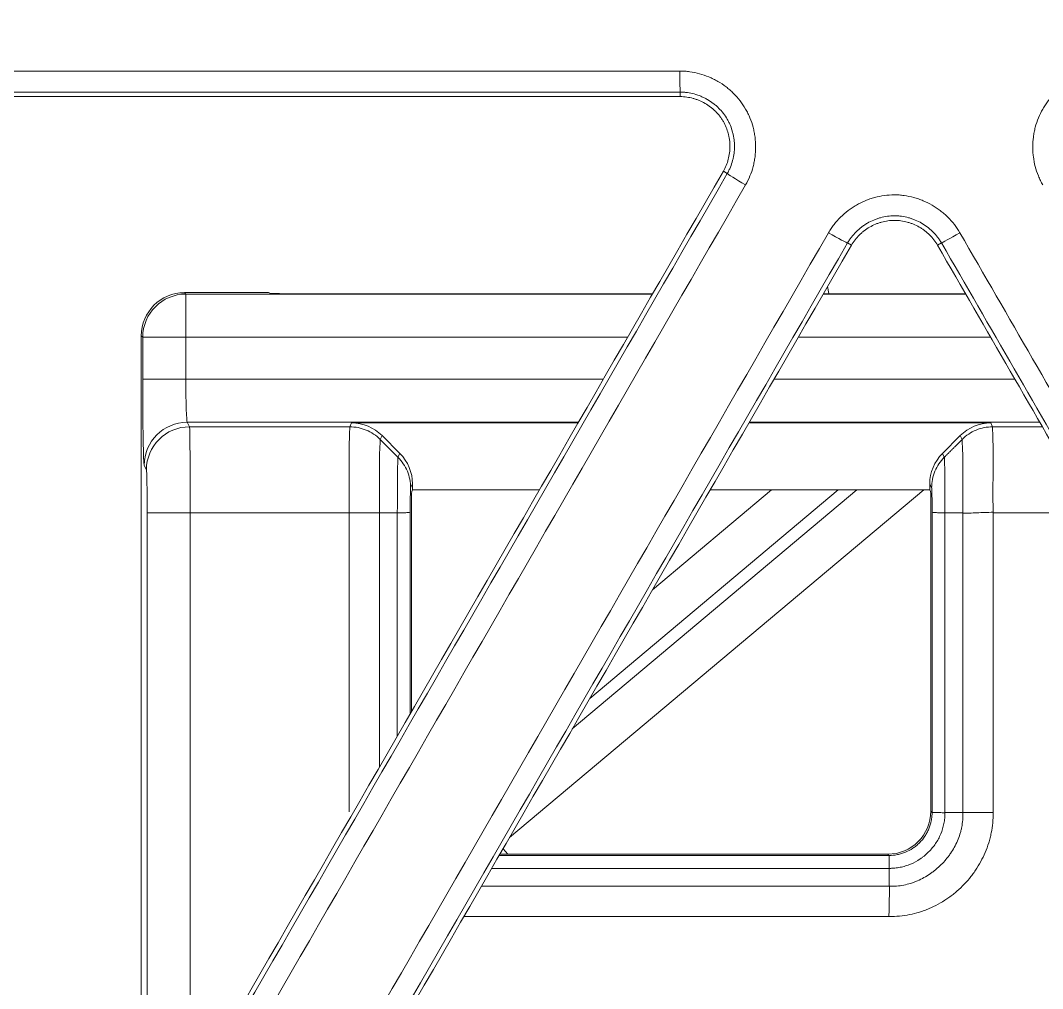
# Model space of a CAD drawing. Header units: inches. Extents: x 405346 to 489838, y -25612 to 14934.
# Drawn here: x 462583.03 to 462605.51, y 4088.04 to 4109.32 of the extents above; entities that cross this region are included whole.
import ezdxf

# ---------------------------------------------------------------- set-up
doc = ezdxf.new("R2010")
doc.units = ezdxf.units.IN
doc.header["$LTSCALE"] = 200
doc.header["$MEASUREMENT"] = 0
doc.layers.add('SS-EQ', color=2, linetype='Continuous', lineweight=20)

# ---------------------------------------------------------------- blocks, each defined once
blk = doc.blocks.new('4way무풍')
at = {"layer": 'SS-EQ'}
for p, q in [((-197.193, -213.782), (-197.193, -213.682)), ((-196.159, -215.474), (-196.245, -215.424)), ((-193.43, -217.05), (-193.516, -216.999)), ((-191.448, -216.999), (-191.535, -217.05)), ((-193.927, -218.113), (-193.954, -217.957)), ((-206.245, -218.091), (-208.095, -218.091)), ((-208.095, -218.091), (-208.064, -218.122)), ((-208.064, -218.122), (-197.803, -218.122)), ((-208.064, -219.07), (-208.064, -218.122)), ((-206.245, -218.091), (-206.216, -218.106)), ((-197.798, -218.114), (-205.743, -218.114)), ((-194.05, -218.122), (-190.915, -218.122)), ((-190.92, -218.114), (-194.045, -218.114)), ((-209.012, -219.07), (-209.043, -219.039)), ((-209.043, -219.039), (-209.043, -237.585)), ((-208.064, -219.07), (-209.012, -219.07)), ((-209.012, -219.994), (-209.012, -219.07)), ((-198.351, -219.07), (-208.064, -219.07)), ((-208.064, -219.07), (-208.064, -219.994)), ((-190.368, -219.07), (-194.597, -219.07)), ((-208.064, -219.994), (-209.012, -219.994)), ((-208.064, -219.994), (-198.884, -219.994)), ((-195.13, -219.994), (-189.835, -219.994)), ((-199.43, -220.941), (-208.032, -220.941)), ((-208.032, -220.941), (-207.983, -221.04)), ((-207.983, -221.04), (-204.461, -221.04)), ((-204.461, -221.04), (-204.419, -220.955)), ((-199.439, -220.955), (-204.419, -220.955)), ((-190.367, -220.955), (-195.685, -220.955)), ((-189.288, -220.941), (-195.677, -220.941)), ((-190.367, -220.955), (-190.325, -221.04)), ((-190.325, -221.04), (-189.23, -221.04)), ((-203.749, -221.233), (-203.791, -221.317)), ((-203.749, -221.233), (-203.357, -221.625)), ((-191.429, -221.625), (-191.037, -221.233)), ((-190.995, -221.317), (-191.037, -221.233)), ((-203.399, -221.71), (-203.357, -221.625)), ((-191.429, -221.625), (-191.387, -221.71)), ((-208.93, -221.987), (-208.98, -221.888)), ((-203.079, -222.295), (-203.121, -222.379)), ((-203.079, -222.426), (-203.096, -222.46)), ((-203.079, -222.295), (-203.079, -222.426)), ((-200.288, -222.426), (-203.079, -222.426)), ((-191.839, -222.426), (-200.946, -230.068)), ((-193.308, -222.426), (-199.566, -227.677)), ((-199.181, -227.011), (-193.717, -222.426)), ((-197.801, -224.621), (-195.186, -222.426)), ((-191.707, -222.426), (-196.534, -222.426)), ((-191.707, -222.426), (-191.707, -222.295)), ((-191.665, -222.379), (-191.707, -222.295)), ((-191.69, -222.46), (-191.707, -222.426)), ((-208.914, -222.934), (-207.967, -222.934)), ((-208.914, -237.367), (-208.914, -222.934)), ((-204.473, -222.934), (-207.967, -222.934)), ((-207.967, -222.934), (-207.967, -235.726)), ((-204.473, -229.507), (-204.473, -222.934)), ((-203.808, -222.934), (-203.808, -228.523)), ((-203.414, -227.84), (-203.414, -222.934)), ((-203.131, -222.918), (-203.131, -227.349)), ((-203.104, -227.303), (-203.104, -222.933)), ((-191.682, -222.933), (-191.682, -229.489)), ((-191.655, -229.515), (-191.655, -222.918)), ((-191.372, -222.934), (-191.372, -229.522)), ((-190.978, -229.522), (-190.978, -222.934)), ((-188.137, -222.934), (-190.313, -222.934)), ((-190.313, -222.934), (-190.313, -229.522)), ((-191.682, -229.489), (-191.655, -229.515)), ((-201.089, -230.315), (-200.987, -230.436)), ((-201.174, -230.463), (-192.603, -230.463)), ((-192.63, -230.436), (-201.159, -230.436)), ((-192.603, -230.463), (-192.63, -230.436)), ((-192.596, -230.746), (-201.338, -230.746)), ((-201.565, -231.141), (-192.596, -231.141)), ((-192.596, -231.805), (-201.949, -231.805))]:
    blk.add_line(p, q, dxfattribs=at)
for centre, major_axis, ratio, start_param, end_param in [((-197.193, -213.209), (0, -0.474), 0.016632, 4.73696, 6.248274), ((-195.749, -215.71), (0.41, -0.237), 0.030114, 3.176515, 4.711674), ((-193.926, -216.762), (-0.41, 0.237), 0.03041, 1.57114, 3.10667), ((-191.038, -216.762), (0.41, 0.237), 0.016529, 3.176504, 4.686624), ((-208.095, -219.039), (-0.67, 0.67), 0.999695, 5.497939, 7.068431), ((-208.064, -219.07), (0.67, 0.67), 0.999695, 0.78555, 2.356042), ((-205.743, -218.106), (0.474, 0), 0.017455, 3.176499, 4.712389), ((-208.979, -219.994), (0, 1.895), 0.017455, 1.570796, 3.106686), ((-208.031, -219.994), (0, 0.948), 0.03491, 1.570796, 3.106686), ((-208.032, -221.888), (0.848, 0.424), 0.999239, 1.107575, 2.677762), ((-207.983, -221.987), (0.848, 0.424), 0.999239, 1.107575, 2.677762), ((-207.983, -222.934), (0, 1.895), 0.008728, 4.712389, 6.248279), ((-204.419, -221.903), (0.424, 0.848), 0.999239, 5.961313, 6.746407), ((-190.367, -221.903), (0.424, -0.848), 0.999239, 2.678371, 3.463465), ((-204.027, -222.296), (-0.424, -0.848), 0.999239, 2.034627, 2.81972), ((-190.759, -222.296), (-0.424, 0.848), 0.999239, 0.321872, 1.106966), ((-208.931, -222.934), (0, 0.948), 0.017455, 4.712389, 6.248279), ((-203.096, -222.933), (0, 0.474), 0.017455, 0.034907, 1.570796), ((-191.69, -222.933), (0, 0.474), 0.017455, 4.712389, 6.248279), ((-192.63, -229.488), (-0.67, 0.67), 0.999695, 2.356347, 3.926839)]:
    blk.add_ellipse(centre, major_axis=major_axis, ratio=ratio, start_param=start_param, end_param=end_param, dxfattribs=at)
for points, knots in [([(-0.032, -346.294), (-6.969, -346.294), (-13.906, -346.294), (-27.78, -346.294), (-34.717, -346.294), (-55.528, -346.294), (-69.403, -346.294), (-97.151, -346.294), (-111.025, -346.294), (-138.774, -346.294), (-152.648, -346.294), (-180.396, -346.294), (-194.27, -346.294), (-215.082, -346.294), (-222.019, -346.294), (-235.893, -346.294), (-242.83, -346.294), (-253.236, -346.294), (-256.704, -346.293), (-263.641, -346.293), (-267.11, -346.294), (-272.313, -346.294), (-274.047, -346.294), (-276.648, -346.294), (-277.515, -346.294), (-279.25, -346.294), (-280.117, -346.293), (-281.418, -346.293), (-281.851, -346.293), (-282.718, -346.293), (-283.152, -346.293), (-283.802, -346.293), (-284.019, -346.294), (-284.453, -346.294), (-284.669, -346.294), (-285.103, -346.294), (-285.32, -346.293), (-285.753, -346.291), (-285.97, -346.288), (-286.62, -346.277), (-287.053, -346.265), (-287.92, -346.232), (-288.353, -346.21), (-289.653, -346.133), (-290.519, -346.062), (-291.817, -345.929), (-292.25, -345.88), (-292.899, -345.799), (-293.116, -345.771), (-293.548, -345.713), (-294.627, -345.561), (-295.697, -345.382), (-298.249, -344.898), (-299.929, -344.504), (-302.417, -343.81), (-304.065, -343.313), (-305.692, -342.746), (-308.116, -341.843), (-309.711, -341.172), (-311.481, -340.336), (-311.677, -340.242), (-312.069, -340.051), (-312.265, -339.955), (-312.85, -339.663), (-313.238, -339.464), (-314.393, -338.857), (-315.91, -338.018), (-317.384, -337.119), (-318.837, -336.19), (-319.553, -335.711), (-320.962, -334.724), (-322.351, -333.708), (-324.369, -332.095), (-326.323, -330.394), (-327.582, -329.2), (-328.355, -328.435), (-328.586, -328.204), (-328.815, -327.971), (-328.968, -327.815), (-329.044, -327.737), (-329.423, -327.345), (-329.723, -327.029), (-330.61, -326.073), (-331.762, -324.777), (-333.398, -322.77), (-334.43, -321.391), (-335.932, -319.291), (-336.873, -317.851), (-338.196, -315.627), (-339.047, -314.124), (-339.838, -312.58), (-340.313, -311.601), (-340.454, -311.306), (-340.593, -311.01), (-340.685, -310.813), (-340.731, -310.713), (-340.958, -310.218), (-341.135, -309.821), (-341.654, -308.624), (-342.309, -307.019), (-343.186, -304.583), (-343.7, -302.939), (-344.419, -300.46), (-344.828, -298.788), (-345.336, -296.251), (-345.487, -295.401), (-345.755, -293.691), (-345.871, -292.831), (-345.994, -291.749), (-346.017, -291.533), (-346.062, -291.099), (-346.083, -290.882), (-346.143, -290.23), (-346.178, -289.796), (-346.239, -288.927), (-346.265, -288.493), (-346.307, -287.624), (-346.324, -287.19), (-346.342, -286.538), (-346.347, -286.321), (-346.354, -285.886), (-346.356, -285.669), (-346.359, -285.235), (-346.359, -285.017), (-346.359, -284.583), (-346.359, -284.366), (-346.358, -283.714), (-346.358, -283.28), (-346.358, -282.411), (-346.358, -281.976), (-346.358, -280.673), (-346.358, -279.804), (-346.359, -278.066), (-346.359, -277.197), (-346.359, -274.59), (-346.359, -272.852), (-346.358, -264.163), (-346.358, -257.211), (-346.359, -236.356), (-346.359, -222.453), (-346.359, -194.646), (-346.359, -180.743), (-346.359, -152.936), (-346.359, -139.033), (-346.359, -111.226), (-346.359, -69.517), (-346.359, -27.807), (-346.359, 0)], [0, 0, 0, 0, 0.03125, 0.03125, 0.0625, 0.0625, 0.125, 0.125, 0.1875, 0.1875, 0.25, 0.25, 0.3125, 0.3125, 0.34375, 0.34375, 0.375, 0.375, 0.390625, 0.390625, 0.40625, 0.40625, 0.414063, 0.414063, 0.417969, 0.417969, 0.421875, 0.421875, 0.423828, 0.423828, 0.425781, 0.425781, 0.426758, 0.426758, 0.427734, 0.427734, 0.428711, 0.428711, 0.429688, 0.429688, 0.431641, 0.431641, 0.433594, 0.433594, 0.4375, 0.4375, 0.439453, 0.439453, 0.44043, 0.44043, 0.441406, 0.445313, 0.445313, 0.453125, 0.453125, 0.457031, 0.460938, 0.460938, 0.46875, 0.46875, 0.469727, 0.469727, 0.470703, 0.470703, 0.472656, 0.472656, 0.476563, 0.480469, 0.480469, 0.484375, 0.484375, 0.488281, 0.492188, 0.496094, 0.5, 0.5, 0.500977, 0.501465, 0.501465, 0.501953, 0.501953, 0.503906, 0.503906, 0.507813, 0.511719, 0.515625, 0.515625, 0.523438, 0.523438, 0.527344, 0.53125, 0.53125, 0.532227, 0.532715, 0.532715, 0.533203, 0.533203, 0.535156, 0.535156, 0.539063, 0.542969, 0.546875, 0.546875, 0.554688, 0.554688, 0.558594, 0.558594, 0.5625, 0.5625, 0.563477, 0.563477, 0.564453, 0.564453, 0.566406, 0.566406, 0.568359, 0.568359, 0.570313, 0.570313, 0.571289, 0.571289, 0.572266, 0.572266, 0.573242, 0.573242, 0.574219, 0.574219, 0.576172, 0.576172, 0.578125, 0.578125, 0.582031, 0.582031, 0.585938, 0.585938, 0.59375, 0.59375, 0.625, 0.625, 0.6875, 0.6875, 0.75, 0.75, 0.8125, 0.8125, 0.875, 1, 1, 1, 1]), ([(-345.164, 0), (-345.164, -27.72), (-345.163, -69.3), (-345.162, -110.879), (-345.161, -138.599), (-345.16, -152.459), (-345.158, -180.179), (-345.157, -194.038), (-345.154, -221.758), (-345.152, -235.618), (-345.147, -256.408), (-345.146, -263.338), (-345.145, -272), (-345.144, -273.733), (-345.144, -276.331), (-345.144, -277.198), (-345.143, -278.93), (-345.142, -279.796), (-345.142, -281.096), (-345.141, -281.529), (-345.141, -282.395), (-345.141, -282.828), (-345.141, -283.694), (-345.141, -284.128), (-345.14, -284.777), (-345.139, -284.994), (-345.136, -285.427), (-345.134, -285.643), (-345.124, -286.293), (-345.113, -286.726), (-345.08, -287.592), (-345.06, -288.025), (-345.009, -288.891), (-344.978, -289.324), (-344.926, -289.973), (-344.898, -290.298), (-344.868, -290.623), (-344.847, -290.839), (-344.836, -290.947), (-344.736, -291.92), (-344.629, -292.78), (-344.379, -294.49), (-344.236, -295.341), (-343.754, -297.876), (-343.361, -299.547), (-342.665, -302.025), (-342.166, -303.667), (-341.312, -306.101), (-340.67, -307.704), (-340.162, -308.899), (-339.901, -309.494), (-339.629, -310.087), (-339.446, -310.481), (-339.353, -310.678), (-338.885, -311.657), (-338.495, -312.43), (-337.684, -313.955), (-337.263, -314.706), (-336.391, -316.189), (-335.94, -316.919), (-335.007, -318.36), (-334.525, -319.069), (-333.532, -320.468), (-332.508, -321.846), (-330.881, -323.85), (-329.735, -325.144), (-328.853, -326.098), (-328.555, -326.413), (-328.177, -326.804), (-328.101, -326.882), (-327.949, -327.038), (-327.721, -327.27), (-327.491, -327.501), (-326.721, -328.264), (-325.466, -329.454), (-323.518, -331.15), (-321.504, -332.756), (-320.119, -333.767), (-318.711, -334.749), (-317.997, -335.224), (-316.546, -336.146), (-315.81, -336.593), (-314.315, -337.455), (-313.557, -337.871), (-312.595, -338.371), (-312.305, -338.52), (-312.014, -338.667), (-311.819, -338.764), (-311.722, -338.813), (-311.235, -339.053), (-310.844, -339.241), (-309.666, -339.791), (-308.875, -340.139), (-307.283, -340.8), (-305.68, -341.425), (-303.244, -342.258), (-301.598, -342.743), (-299.114, -343.417), (-297.436, -343.797), (-294.888, -344.259), (-294.033, -344.395), (-292.957, -344.543), (-292.742, -344.571), (-292.31, -344.625), (-291.663, -344.704), (-291.015, -344.771), (-289.72, -344.892), (-288.856, -344.954), (-287.56, -345.019), (-287.128, -345.036), (-286.48, -345.054), (-286.264, -345.059), (-285.831, -345.067), (-285.615, -345.069), (-285.183, -345.073), (-284.967, -345.074), (-284.534, -345.075), (-284.318, -345.075), (-283.67, -345.076), (-283.237, -345.076), (-282.589, -345.076), (-282.373, -345.076), (-281.94, -345.076), (-281.724, -345.076), (-281.075, -345.076), (-280.643, -345.077), (-279.346, -345.077), (-278.481, -345.078), (-276.752, -345.079), (-275.887, -345.079), (-273.293, -345.079), (-271.563, -345.08), (-262.916, -345.081), (-255.998, -345.082), (-242.162, -345.085), (-235.244, -345.086), (-221.408, -345.089), (-214.49, -345.09), (-193.736, -345.092), (-179.9, -345.094), (-152.228, -345.096), (-138.392, -345.096), (-110.72, -345.097), (-96.884, -345.098), (-69.212, -345.098), (-55.376, -345.099), (-34.622, -345.099), (-27.704, -345.099), (-13.868, -345.099), (-6.95, -345.099), (-0.032, -345.099)], [0, 0, 0, 0, 0.125, 0.1875, 0.1875, 0.25, 0.25, 0.3125, 0.3125, 0.375, 0.375, 0.40625, 0.40625, 0.414063, 0.414063, 0.417969, 0.417969, 0.421875, 0.421875, 0.423828, 0.423828, 0.425781, 0.425781, 0.427734, 0.427734, 0.428711, 0.428711, 0.429688, 0.429688, 0.431641, 0.431641, 0.433594, 0.433594, 0.435547, 0.435547, 0.436523, 0.437012, 0.437012, 0.4375, 0.4375, 0.441406, 0.441406, 0.445313, 0.445313, 0.453125, 0.453125, 0.457031, 0.460938, 0.464844, 0.464844, 0.466797, 0.467773, 0.467773, 0.46875, 0.46875, 0.472656, 0.472656, 0.476563, 0.476563, 0.480469, 0.480469, 0.484375, 0.484375, 0.488281, 0.492188, 0.496094, 0.496094, 0.498047, 0.498047, 0.498535, 0.498535, 0.499023, 0.5, 0.5, 0.503906, 0.507813, 0.511719, 0.515625, 0.515625, 0.519531, 0.519531, 0.523438, 0.523438, 0.527344, 0.527344, 0.52832, 0.528809, 0.528809, 0.529297, 0.529297, 0.53125, 0.53125, 0.535156, 0.535156, 0.539063, 0.542969, 0.546875, 0.546875, 0.554688, 0.554688, 0.558594, 0.558594, 0.55957, 0.55957, 0.560547, 0.5625, 0.5625, 0.566406, 0.566406, 0.568359, 0.568359, 0.569336, 0.569336, 0.570313, 0.570313, 0.571289, 0.571289, 0.572266, 0.572266, 0.574219, 0.574219, 0.575195, 0.575195, 0.576172, 0.576172, 0.578125, 0.578125, 0.582031, 0.582031, 0.585938, 0.585938, 0.59375, 0.59375, 0.625, 0.625, 0.65625, 0.65625, 0.6875, 0.6875, 0.75, 0.75, 0.8125, 0.8125, 0.875, 0.875, 0.9375, 0.9375, 0.96875, 0.96875, 1, 1, 1, 1]), ([(-222.779, -213.218), (-218.516, -213.218), (-214.253, -213.219), (-205.727, -213.219), (-201.464, -213.22), (-197.201, -213.22)], [0, 0, 0, 0, 0.5, 0.5, 1, 1, 1, 1]), ([(-197.201, -213.22), (-197.164, -213.22), (-197.127, -213.221), (-197.054, -213.226), (-197.018, -213.23), (-196.91, -213.245), (-196.768, -213.274), (-196.631, -213.321), (-196.546, -213.357), (-196.529, -213.364), (-196.496, -213.379), (-196.447, -213.403), (-196.399, -213.428), (-196.304, -213.483), (-196.244, -213.523), (-196.157, -213.589), (-196.129, -213.612), (-196.088, -213.648), (-196.074, -213.661), (-196.047, -213.685), (-196.034, -213.698), (-195.969, -213.762), (-195.873, -213.871), (-195.792, -213.991), (-195.738, -214.086), (-195.72, -214.119), (-195.688, -214.184), (-195.673, -214.218), (-195.632, -214.318), (-195.609, -214.387), (-195.582, -214.492), (-195.573, -214.527), (-195.563, -214.581), (-195.56, -214.599), (-195.554, -214.635), (-195.551, -214.653), (-195.54, -214.744), (-195.53, -214.889), (-195.54, -215.034), (-195.551, -215.124), (-195.554, -215.142), (-195.56, -215.178), (-195.563, -215.196), (-195.573, -215.25), (-195.582, -215.286), (-195.609, -215.391), (-195.632, -215.46), (-195.687, -215.593), (-195.719, -215.659), (-195.756, -215.722)], [0, 0, 0, 0, 0.03125, 0.03125, 0.0625, 0.0625, 0.125, 0.1875, 0.1875, 0.203125, 0.203125, 0.21875, 0.25, 0.25, 0.3125, 0.3125, 0.34375, 0.34375, 0.359375, 0.359375, 0.375, 0.375, 0.4375, 0.5, 0.5, 0.53125, 0.53125, 0.5625, 0.5625, 0.625, 0.625, 0.65625, 0.65625, 0.671875, 0.671875, 0.6875, 0.6875, 0.75, 0.8125, 0.8125, 0.828125, 0.828125, 0.84375, 0.84375, 0.875, 0.875, 0.9375, 0.9375, 1, 1, 1, 1]), ([(-189.222, -215.723), (-189.24, -215.691), (-189.257, -215.659), (-189.29, -215.593), (-189.305, -215.56), (-189.346, -215.459), (-189.392, -215.321), (-189.42, -215.179), (-189.431, -215.088), (-189.433, -215.07), (-189.437, -215.033), (-189.441, -214.979), (-189.443, -214.924), (-189.443, -214.816), (-189.438, -214.743), (-189.424, -214.635), (-189.418, -214.599), (-189.408, -214.545), (-189.404, -214.527), (-189.396, -214.492), (-189.392, -214.474), (-189.368, -214.386), (-189.322, -214.248), (-189.258, -214.118), (-189.204, -214.023), (-189.184, -213.992), (-189.144, -213.931), (-189.122, -213.902), (-189.056, -213.816), (-189.008, -213.762), (-188.931, -213.685), (-188.891, -213.648), (-188.849, -213.613), (-188.821, -213.59), (-188.806, -213.578), (-188.733, -213.523), (-188.612, -213.442), (-188.483, -213.378), (-188.399, -213.343), (-188.382, -213.336), (-188.347, -213.323), (-188.33, -213.317), (-188.278, -213.299), (-188.243, -213.288), (-188.138, -213.26), (-188.067, -213.245), (-187.924, -213.226), (-187.851, -213.221), (-187.778, -213.221)], [0, 0, 0, 0, 0.03125, 0.03125, 0.0625, 0.0625, 0.125, 0.1875, 0.1875, 0.203125, 0.203125, 0.21875, 0.25, 0.25, 0.3125, 0.3125, 0.34375, 0.34375, 0.359375, 0.359375, 0.375, 0.375, 0.4375, 0.5, 0.5, 0.53125, 0.53125, 0.5625, 0.5625, 0.625, 0.625, 0.65625, 0.671875, 0.671875, 0.6875, 0.6875, 0.75, 0.8125, 0.8125, 0.828125, 0.828125, 0.84375, 0.84375, 0.875, 0.875, 0.9375, 0.9375, 1, 1, 1, 1]), ([(-197.193, -213.682), (-201.456, -213.682), (-205.719, -213.682), (-214.244, -213.682), (-218.506, -213.682), (-222.768, -213.682)], [0, 0, 0, 0, 0.5, 0.5, 1, 1, 1, 1]), ([(-196.159, -215.474), (-196.157, -215.471), (-196.156, -215.468), (-196.152, -215.462), (-196.148, -215.454), (-196.137, -215.434), (-196.116, -215.393), (-196.1, -215.358), (-196.071, -215.286), (-196.054, -215.237), (-196.034, -215.161), (-196.028, -215.136), (-196.018, -215.084), (-196.014, -215.058), (-196.004, -214.981), (-195.998, -214.877), (-196.004, -214.773), (-196.012, -214.708), (-196.014, -214.695), (-196.018, -214.67), (-196.025, -214.631), (-196.034, -214.593), (-196.054, -214.518), (-196.07, -214.469), (-196.099, -214.396), (-196.11, -214.373), (-196.133, -214.326), (-196.145, -214.302), (-196.185, -214.234), (-196.214, -214.191), (-196.277, -214.109), (-196.311, -214.071), (-196.367, -214.015), (-196.386, -213.998), (-196.426, -213.963), (-196.446, -213.947), (-196.508, -213.899), (-196.551, -213.871), (-196.619, -213.832), (-196.653, -213.813), (-196.689, -213.796), (-196.713, -213.786), (-196.725, -213.78), (-196.785, -213.755), (-196.883, -213.721), (-196.985, -213.7), (-197.062, -213.689), (-197.088, -213.687), (-197.128, -213.684), (-197.141, -213.683), (-197.16, -213.683), (-197.17, -213.682), (-197.18, -213.682), (-197.187, -213.682), (-197.19, -213.682), (-197.193, -213.682)], [0, 0, 0, 0, 0.003906, 0.003906, 0.007813, 0.015625, 0.03125, 0.0625, 0.0625, 0.125, 0.125, 0.15625, 0.15625, 0.1875, 0.1875, 0.25, 0.3125, 0.3125, 0.328125, 0.328125, 0.34375, 0.375, 0.375, 0.4375, 0.4375, 0.46875, 0.46875, 0.5, 0.5, 0.5625, 0.5625, 0.625, 0.625, 0.65625, 0.65625, 0.6875, 0.6875, 0.75, 0.75, 0.78125, 0.796875, 0.796875, 0.8125, 0.8125, 0.875, 0.9375, 0.9375, 0.96875, 0.96875, 0.984375, 0.984375, 0.992188, 0.996094, 0.996094, 1, 1, 1, 1]), ([(-197.193, -213.782), (-201.456, -213.782), (-205.719, -213.782), (-214.244, -213.782), (-218.506, -213.782), (-222.768, -213.782)], [0, 0, 0, 0, 0.5, 0.5, 1, 1, 1, 1]), ([(-197.193, -213.782), (-197.145, -213.782), (-197.097, -213.786), (-197.003, -213.799), (-196.957, -213.808), (-196.888, -213.827), (-196.865, -213.834), (-196.82, -213.85), (-196.797, -213.858), (-196.731, -213.886), (-196.646, -213.929), (-196.566, -213.981), (-196.519, -214.018), (-196.509, -214.025), (-196.491, -214.04), (-196.463, -214.063), (-196.437, -214.088), (-196.386, -214.138), (-196.355, -214.173), (-196.311, -214.229), (-196.297, -214.249), (-196.27, -214.288), (-196.257, -214.309), (-196.221, -214.371), (-196.18, -214.457), (-196.15, -214.547), (-196.131, -214.616), (-196.126, -214.64), (-196.117, -214.687), (-196.113, -214.71), (-196.104, -214.781), (-196.101, -214.829), (-196.101, -214.9), (-196.102, -214.924), (-196.105, -214.972), (-196.107, -214.996), (-196.116, -215.067), (-196.134, -215.161), (-196.164, -215.251), (-196.2, -215.339), (-196.221, -215.382), (-196.245, -215.424)], [0, 0, 0, 0, 0.0625, 0.0625, 0.125, 0.125, 0.15625, 0.15625, 0.1875, 0.1875, 0.25, 0.3125, 0.3125, 0.328125, 0.328125, 0.34375, 0.375, 0.375, 0.4375, 0.4375, 0.46875, 0.46875, 0.5, 0.5, 0.5625, 0.625, 0.625, 0.65625, 0.65625, 0.6875, 0.6875, 0.75, 0.75, 0.78125, 0.78125, 0.8125, 0.8125, 0.875, 0.9375, 0.9375, 1, 1, 1, 1]), ([(-223.802, -215.474), (-221.67, -219.165), (-219.539, -222.857), (-216.342, -228.394), (-215.277, -230.24), (-213.145, -233.931), (-212.08, -235.776), (-211.014, -237.622)], [0, 0, 0, 0, 0.5, 0.5, 0.75, 0.75, 1, 1, 1, 1]), ([(-223.716, -215.424), (-221.584, -219.116), (-219.453, -222.807), (-216.256, -228.344), (-215.191, -230.19), (-213.059, -233.881), (-211.994, -235.727), (-210.928, -237.572)], [0, 0, 0, 0, 0.5, 0.5, 0.75, 0.75, 1, 1, 1, 1]), ([(-209.033, -237.572), (-206.902, -233.881), (-204.771, -230.19), (-200.508, -222.807), (-198.377, -219.116), (-196.245, -215.424)], [0, 0, 0, 0, 0.5, 0.5, 1, 1, 1, 1]), ([(-208.946, -237.622), (-206.815, -233.931), (-204.684, -230.24), (-200.422, -222.857), (-198.29, -219.165), (-196.159, -215.474)], [0, 0, 0, 0, 0.5, 0.5, 1, 1, 1, 1]), ([(-211.432, -237.873), (-212.498, -236.027), (-213.564, -234.181), (-215.695, -230.489), (-216.761, -228.643), (-219.959, -223.105), (-222.091, -219.412), (-224.223, -215.72)], [0, 0, 0, 0, 0.25, 0.25, 0.5, 0.5, 1, 1, 1, 1]), ([(-195.756, -215.722), (-197.887, -219.414), (-200.019, -223.106), (-204.281, -230.49), (-206.412, -234.182), (-208.543, -237.873)], [0, 0, 0, 0, 0.5, 0.5, 1, 1, 1, 1]), ([(-193.933, -216.775), (-193.915, -216.743), (-193.896, -216.712), (-193.855, -216.651), (-193.833, -216.621), (-193.766, -216.535), (-193.67, -216.427), (-193.561, -216.332), (-193.488, -216.276), (-193.473, -216.265), (-193.444, -216.244), (-193.399, -216.213), (-193.352, -216.184), (-193.258, -216.13), (-193.193, -216.098), (-193.093, -216.056), (-193.059, -216.043), (-193.007, -216.025), (-192.989, -216.019), (-192.954, -216.009), (-192.937, -216.004), (-192.849, -215.98), (-192.707, -215.951), (-192.562, -215.941), (-192.452, -215.941), (-192.415, -215.942), (-192.343, -215.947), (-192.306, -215.951), (-192.199, -215.966), (-192.128, -215.98), (-192.023, -216.008), (-191.988, -216.019), (-191.936, -216.037), (-191.919, -216.043), (-191.885, -216.056), (-191.868, -216.063), (-191.784, -216.098), (-191.653, -216.163), (-191.533, -216.243), (-191.46, -216.298), (-191.446, -216.31), (-191.418, -216.333), (-191.404, -216.345), (-191.362, -216.381), (-191.335, -216.405), (-191.258, -216.482), (-191.21, -216.537), (-191.122, -216.651), (-191.081, -216.712), (-191.044, -216.775)], [0, 0, 0, 0, 0.03125, 0.03125, 0.0625, 0.0625, 0.125, 0.1875, 0.1875, 0.203125, 0.203125, 0.21875, 0.25, 0.25, 0.3125, 0.3125, 0.34375, 0.34375, 0.359375, 0.359375, 0.375, 0.375, 0.4375, 0.5, 0.5, 0.53125, 0.53125, 0.5625, 0.5625, 0.625, 0.625, 0.65625, 0.65625, 0.671875, 0.671875, 0.6875, 0.6875, 0.75, 0.8125, 0.8125, 0.828125, 0.828125, 0.84375, 0.84375, 0.875, 0.875, 0.9375, 0.9375, 1, 1, 1, 1]), ([(-191.448, -216.999), (-191.449, -216.996), (-191.451, -216.994), (-191.454, -216.988), (-191.459, -216.979), (-191.471, -216.96), (-191.496, -216.922), (-191.519, -216.89), (-191.566, -216.829), (-191.601, -216.79), (-191.656, -216.735), (-191.675, -216.717), (-191.715, -216.683), (-191.735, -216.666), (-191.798, -216.619), (-191.884, -216.561), (-191.977, -216.515), (-192.038, -216.49), (-192.05, -216.485), (-192.075, -216.475), (-192.111, -216.462), (-192.149, -216.451), (-192.224, -216.43), (-192.275, -216.42), (-192.352, -216.409), (-192.378, -216.406), (-192.43, -216.403), (-192.456, -216.402), (-192.535, -216.402), (-192.586, -216.406), (-192.689, -216.42), (-192.74, -216.43), (-192.815, -216.451), (-192.841, -216.459), (-192.89, -216.476), (-192.914, -216.485), (-192.986, -216.515), (-193.033, -216.538), (-193.1, -216.577), (-193.133, -216.598), (-193.166, -216.62), (-193.187, -216.635), (-193.197, -216.643), (-193.25, -216.683), (-193.328, -216.751), (-193.397, -216.828), (-193.445, -216.89), (-193.46, -216.911), (-193.482, -216.944), (-193.489, -216.955), (-193.5, -216.971), (-193.505, -216.98), (-193.51, -216.988), (-193.513, -216.994), (-193.515, -216.997), (-193.516, -216.999)], [0, 0, 0, 0, 0.003906, 0.003906, 0.007813, 0.015625, 0.03125, 0.0625, 0.0625, 0.125, 0.125, 0.15625, 0.15625, 0.1875, 0.1875, 0.25, 0.3125, 0.3125, 0.328125, 0.328125, 0.34375, 0.375, 0.375, 0.4375, 0.4375, 0.46875, 0.46875, 0.5, 0.5, 0.5625, 0.5625, 0.625, 0.625, 0.65625, 0.65625, 0.6875, 0.6875, 0.75, 0.75, 0.78125, 0.796875, 0.796875, 0.8125, 0.8125, 0.875, 0.9375, 0.9375, 0.96875, 0.96875, 0.984375, 0.984375, 0.992188, 0.996094, 0.996094, 1, 1, 1, 1]), ([(-193.43, -217.05), (-193.406, -217.008), (-193.379, -216.968), (-193.321, -216.893), (-193.29, -216.858), (-193.239, -216.807), (-193.221, -216.791), (-193.185, -216.76), (-193.166, -216.745), (-193.109, -216.701), (-193.03, -216.649), (-192.945, -216.606), (-192.889, -216.583), (-192.878, -216.579), (-192.856, -216.57), (-192.822, -216.558), (-192.788, -216.547), (-192.719, -216.528), (-192.673, -216.519), (-192.602, -216.509), (-192.578, -216.506), (-192.531, -216.503), (-192.506, -216.502), (-192.435, -216.502), (-192.34, -216.509), (-192.246, -216.528), (-192.177, -216.547), (-192.154, -216.554), (-192.109, -216.57), (-192.086, -216.578), (-192.021, -216.606), (-191.978, -216.627), (-191.916, -216.662), (-191.886, -216.681), (-191.856, -216.702), (-191.836, -216.715), (-191.827, -216.723), (-191.779, -216.759), (-191.707, -216.821), (-191.644, -216.892), (-191.586, -216.968), (-191.559, -217.008), (-191.535, -217.05)], [0, 0, 0, 0, 0.0625, 0.0625, 0.125, 0.125, 0.15625, 0.15625, 0.1875, 0.1875, 0.25, 0.3125, 0.3125, 0.328125, 0.328125, 0.34375, 0.375, 0.375, 0.4375, 0.4375, 0.46875, 0.46875, 0.5, 0.5, 0.5625, 0.625, 0.625, 0.65625, 0.65625, 0.6875, 0.6875, 0.75, 0.75, 0.78125, 0.796875, 0.796875, 0.8125, 0.8125, 0.875, 0.9375, 0.9375, 1, 1, 1, 1]), ([(-206.72, -238.926), (-204.589, -235.234), (-202.458, -231.543), (-198.196, -224.159), (-196.065, -220.467), (-193.933, -216.775)], [0, 0, 0, 0, 0.5, 0.5, 1, 1, 1, 1]), ([(-191.044, -216.775), (-189.978, -218.622), (-188.912, -220.468), (-187.313, -223.237), (-186.78, -224.16), (-185.98, -225.545), (-185.714, -226.006), (-185.181, -226.929), (-184.915, -227.391), (-182.517, -231.545), (-180.385, -235.237), (-178.254, -238.929)], [0, 0, 0, 0, 0.25, 0.25, 0.375, 0.375, 0.4375, 0.4375, 0.5, 0.5, 1, 1, 1, 1]), ([(-193.516, -216.999), (-195.648, -220.691), (-197.779, -224.383), (-202.042, -231.765), (-204.173, -235.457), (-206.304, -239.148)], [0, 0, 0, 0, 0.5, 0.5, 1, 1, 1, 1]), ([(-193.43, -217.05), (-195.561, -220.741), (-197.693, -224.433), (-201.955, -231.816), (-204.086, -235.507), (-206.217, -239.198)], [0, 0, 0, 0, 0.5, 0.5, 1, 1, 1, 1]), ([(-178.747, -239.198), (-180.878, -235.507), (-183.009, -231.816), (-185.407, -227.663), (-185.673, -227.202), (-186.206, -226.279), (-186.472, -225.817), (-187.271, -224.433), (-187.804, -223.51), (-189.403, -220.741), (-190.469, -218.896), (-191.535, -217.05)], [0, 0, 0, 0, 0.5, 0.5, 0.5625, 0.5625, 0.625, 0.625, 0.75, 0.75, 1, 1, 1, 1]), ([(-178.66, -239.148), (-180.791, -235.457), (-182.922, -231.766), (-185.32, -227.613), (-185.586, -227.151), (-186.119, -226.229), (-186.385, -225.767), (-187.185, -224.383), (-187.717, -223.46), (-189.316, -220.691), (-190.382, -218.845), (-191.448, -216.999)], [0, 0, 0, 0, 0.5, 0.5, 0.5625, 0.5625, 0.625, 0.625, 0.75, 0.75, 1, 1, 1, 1]), ([(-204.473, -222.934), (-204.473, -222.919), (-204.472, -222.904), (-204.472, -222.873), (-204.471, -222.827), (-204.47, -222.782), (-204.47, -222.721), (-204.469, -222.691), (-204.469, -222.63), (-204.469, -222.6), (-204.469, -222.451), (-204.469, -222.336), (-204.47, -222.196), (-204.471, -222.168), (-204.471, -222.112), (-204.471, -222.085), (-204.472, -222.004), (-204.472, -221.951), (-204.473, -221.799), (-204.473, -221.704), (-204.472, -221.573), (-204.472, -221.531), (-204.471, -221.453), (-204.47, -221.379), (-204.468, -221.315), (-204.466, -221.27), (-204.466, -221.256), (-204.465, -221.228), (-204.465, -221.215), (-204.462, -221.153), (-204.461, -221.115), (-204.46, -221.074), (-204.459, -221.063), (-204.46, -221.051), (-204.46, -221.048), (-204.461, -221.044), (-204.461, -221.043), (-204.461, -221.041), (-204.461, -221.041), (-204.462, -221.04)], [0, 0, 0, 0, 0.015625, 0.015625, 0.03125, 0.0625, 0.0625, 0.09375, 0.09375, 0.125, 0.125, 0.25, 0.25, 0.28125, 0.28125, 0.3125, 0.3125, 0.375, 0.375, 0.5, 0.5, 0.5625, 0.5625, 0.625, 0.6875, 0.6875, 0.71875, 0.71875, 0.75, 0.75, 0.875, 0.875, 0.9375, 0.9375, 0.96875, 0.96875, 0.984375, 0.984375, 1, 1, 1, 1]), ([(-203.791, -221.317), (-203.835, -221.274), (-203.883, -221.234), (-203.987, -221.165), (-204.041, -221.136), (-204.156, -221.089), (-204.216, -221.071), (-204.337, -221.047), (-204.399, -221.041), (-204.461, -221.041)], [0, 0, 0, 0, 0.25, 0.25, 0.5, 0.5, 0.75, 0.75, 1, 1, 1, 1]), ([(-190.995, -221.317), (-190.951, -221.274), (-190.902, -221.234), (-190.799, -221.165), (-190.744, -221.136), (-190.63, -221.088), (-190.57, -221.07), (-190.449, -221.046), (-190.387, -221.04), (-190.325, -221.04)], [0, 0, 0, 0, 0.25, 0.25, 0.5, 0.5, 0.75, 0.75, 1, 1, 1, 1]), ([(-190.324, -221.04), (-190.325, -221.041), (-190.325, -221.041), (-190.325, -221.043), (-190.326, -221.046), (-190.326, -221.051), (-190.326, -221.059), (-190.326, -221.064), (-190.326, -221.075), (-190.326, -221.081), (-190.325, -221.115), (-190.324, -221.153), (-190.321, -221.215), (-190.321, -221.228), (-190.32, -221.255), (-190.32, -221.27), (-190.318, -221.315), (-190.316, -221.379), (-190.315, -221.453), (-190.314, -221.532), (-190.314, -221.574), (-190.313, -221.705), (-190.313, -221.8), (-190.314, -221.952), (-190.314, -222.004), (-190.315, -222.084), (-190.315, -222.112), (-190.315, -222.167), (-190.316, -222.195), (-190.317, -222.336), (-190.317, -222.452), (-190.317, -222.601), (-190.317, -222.631), (-190.317, -222.691), (-190.316, -222.721), (-190.316, -222.782), (-190.315, -222.828), (-190.314, -222.873), (-190.314, -222.904), (-190.313, -222.919), (-190.313, -222.934)], [0, 0, 0, 0, 0.015625, 0.015625, 0.03125, 0.0625, 0.0625, 0.09375, 0.09375, 0.125, 0.125, 0.25, 0.25, 0.28125, 0.28125, 0.3125, 0.3125, 0.375, 0.4375, 0.4375, 0.5, 0.5, 0.625, 0.625, 0.6875, 0.6875, 0.71875, 0.71875, 0.75, 0.75, 0.875, 0.875, 0.90625, 0.90625, 0.9375, 0.9375, 0.96875, 0.984375, 0.984375, 1, 1, 1, 1]), ([(-203.791, -221.318), (-203.791, -221.319), (-203.79, -221.32), (-203.79, -221.325), (-203.79, -221.328), (-203.79, -221.338), (-203.79, -221.347), (-203.791, -221.382), (-203.793, -221.414), (-203.796, -221.467), (-203.797, -221.478), (-203.798, -221.501), (-203.799, -221.513), (-203.801, -221.551), (-203.802, -221.579), (-203.805, -221.667), (-203.807, -221.733), (-203.808, -221.884), (-203.808, -221.965), (-203.807, -222.095), (-203.807, -222.14), (-203.806, -222.209), (-203.806, -222.233), (-203.805, -222.28), (-203.805, -222.304), (-203.804, -222.423), (-203.803, -222.522), (-203.804, -222.649), (-203.804, -222.675), (-203.804, -222.726), (-203.804, -222.752), (-203.805, -222.804), (-203.806, -222.83), (-203.807, -222.882), (-203.807, -222.908), (-203.808, -222.934)], [0, 0, 0, 0, 0.03125, 0.03125, 0.0625, 0.0625, 0.125, 0.125, 0.25, 0.25, 0.28125, 0.28125, 0.3125, 0.3125, 0.375, 0.375, 0.5, 0.5, 0.625, 0.625, 0.6875, 0.6875, 0.71875, 0.71875, 0.75, 0.75, 0.875, 0.875, 0.90625, 0.90625, 0.9375, 0.9375, 0.96875, 0.96875, 1, 1, 1, 1]), ([(-190.978, -222.934), (-190.979, -222.908), (-190.979, -222.882), (-190.98, -222.83), (-190.981, -222.804), (-190.981, -222.752), (-190.982, -222.727), (-190.982, -222.675), (-190.982, -222.649), (-190.983, -222.522), (-190.982, -222.423), (-190.981, -222.303), (-190.98, -222.28), (-190.98, -222.232), (-190.98, -222.209), (-190.979, -222.14), (-190.979, -222.095), (-190.978, -221.965), (-190.978, -221.884), (-190.979, -221.734), (-190.981, -221.667), (-190.984, -221.579), (-190.985, -221.551), (-190.987, -221.513), (-190.988, -221.501), (-190.989, -221.478), (-190.989, -221.467), (-190.992, -221.415), (-190.995, -221.382), (-190.996, -221.353), (-190.996, -221.348), (-190.996, -221.338), (-190.996, -221.334), (-190.996, -221.328), (-190.996, -221.325), (-190.996, -221.32), (-190.995, -221.319), (-190.995, -221.318)], [0, 0, 0, 0, 0.03125, 0.03125, 0.0625, 0.0625, 0.09375, 0.09375, 0.125, 0.125, 0.25, 0.25, 0.28125, 0.28125, 0.3125, 0.3125, 0.375, 0.375, 0.5, 0.5, 0.625, 0.625, 0.6875, 0.6875, 0.71875, 0.71875, 0.75, 0.75, 0.875, 0.875, 0.90625, 0.90625, 0.9375, 0.9375, 0.96875, 0.96875, 1, 1, 1, 1]), ([(-203.414, -222.934), (-203.414, -222.932), (-203.414, -222.929), (-203.414, -222.924), (-203.414, -222.917), (-203.414, -222.9), (-203.414, -222.865), (-203.413, -222.836), (-203.413, -222.777), (-203.413, -222.738), (-203.413, -222.681), (-203.413, -222.661), (-203.413, -222.623), (-203.413, -222.604), (-203.413, -222.548), (-203.412, -222.474), (-203.412, -222.403), (-203.412, -222.352), (-203.412, -222.334), (-203.412, -222.301), (-203.412, -222.284), (-203.411, -222.202), (-203.411, -222.141), (-203.41, -222.056), (-203.409, -222.029), (-203.409, -221.991), (-203.409, -221.978), (-203.408, -221.954), (-203.408, -221.942), (-203.407, -221.886), (-203.405, -221.847), (-203.404, -221.806), (-203.404, -221.798), (-203.403, -221.784), (-203.403, -221.777), (-203.402, -221.758), (-203.401, -221.737), (-203.4, -221.723), (-203.4, -221.716), (-203.399, -221.713), (-203.399, -221.711), (-203.399, -221.71), (-203.399, -221.71), (-203.399, -221.71), (-203.399, -221.71), (-203.399, -221.71)], [0, 0, 0, 0, 0.003906, 0.003906, 0.007812, 0.015625, 0.03125, 0.0625, 0.0625, 0.125, 0.125, 0.15625, 0.15625, 0.1875, 0.1875, 0.25, 0.3125, 0.3125, 0.34375, 0.34375, 0.375, 0.375, 0.5, 0.5, 0.5625, 0.5625, 0.59375, 0.59375, 0.625, 0.625, 0.75, 0.75, 0.78125, 0.78125, 0.8125, 0.8125, 0.875, 0.9375, 0.9375, 0.96875, 0.984375, 0.992188, 0.996094, 0.996094, 1, 1, 1, 1]), ([(-203.399, -221.71), (-203.355, -221.754), (-203.316, -221.802), (-203.247, -221.905), (-203.217, -221.96), (-203.17, -222.074), (-203.152, -222.134), (-203.127, -222.255), (-203.121, -222.317), (-203.121, -222.379)], [0, 0, 0, 0, 0.25, 0.25, 0.5, 0.5, 0.75, 0.75, 1, 1, 1, 1]), ([(-191.387, -221.71), (-191.431, -221.753), (-191.47, -221.802), (-191.539, -221.905), (-191.569, -221.96), (-191.616, -222.074), (-191.634, -222.134), (-191.659, -222.256), (-191.665, -222.318), (-191.665, -222.38)], [0, 0, 0, 0, 0.25, 0.25, 0.5, 0.5, 0.75, 0.75, 1, 1, 1, 1]), ([(-191.387, -221.71), (-191.387, -221.71), (-191.387, -221.71), (-191.387, -221.71), (-191.387, -221.71), (-191.387, -221.711), (-191.387, -221.713), (-191.386, -221.716), (-191.386, -221.723), (-191.385, -221.73), (-191.384, -221.748), (-191.384, -221.759), (-191.383, -221.784), (-191.382, -221.813), (-191.38, -221.849), (-191.38, -221.878), (-191.379, -221.888), (-191.379, -221.909), (-191.379, -221.921), (-191.377, -221.978), (-191.376, -222.029), (-191.375, -222.113), (-191.375, -222.143), (-191.375, -222.189), (-191.375, -222.204), (-191.374, -222.236), (-191.374, -222.252), (-191.374, -222.334), (-191.374, -222.403), (-191.373, -222.494), (-191.373, -222.512), (-191.373, -222.549), (-191.373, -222.568), (-191.373, -222.624), (-191.373, -222.7), (-191.373, -222.778), (-191.373, -222.836), (-191.372, -222.865), (-191.372, -222.9), (-191.372, -222.917), (-191.372, -222.924), (-191.372, -222.929), (-191.372, -222.932), (-191.372, -222.934)], [0, 0, 0, 0, 0.003906, 0.003906, 0.007813, 0.015625, 0.03125, 0.0625, 0.0625, 0.125, 0.125, 0.1875, 0.1875, 0.25, 0.3125, 0.3125, 0.34375, 0.34375, 0.375, 0.375, 0.5, 0.5, 0.5625, 0.5625, 0.59375, 0.59375, 0.625, 0.625, 0.75, 0.75, 0.78125, 0.78125, 0.8125, 0.8125, 0.875, 0.9375, 0.9375, 0.96875, 0.984375, 0.992188, 0.996094, 0.996094, 1, 1, 1, 1]), ([(-203.121, -222.38), (-203.121, -222.38), (-203.121, -222.38), (-203.121, -222.38), (-203.122, -222.38), (-203.122, -222.38), (-203.122, -222.381), (-203.122, -222.383), (-203.123, -222.388), (-203.124, -222.398), (-203.124, -222.406), (-203.124, -222.409), (-203.124, -222.416), (-203.125, -222.419), (-203.125, -222.437), (-203.126, -222.455), (-203.127, -222.485), (-203.127, -222.496), (-203.127, -222.519), (-203.127, -222.53), (-203.128, -222.568), (-203.129, -222.594), (-203.129, -222.637), (-203.129, -222.652), (-203.13, -222.682), (-203.13, -222.713), (-203.13, -222.754), (-203.13, -222.779), (-203.13, -222.796), (-203.13, -222.805), (-203.131, -222.848), (-203.131, -222.883), (-203.131, -222.918)], [0, 0, 0, 0, 0.015625, 0.015625, 0.03125, 0.03125, 0.0625, 0.0625, 0.125, 0.1875, 0.1875, 0.21875, 0.21875, 0.25, 0.25, 0.375, 0.375, 0.4375, 0.4375, 0.5, 0.5, 0.625, 0.625, 0.6875, 0.6875, 0.75, 0.8125, 0.84375, 0.84375, 0.875, 0.875, 1, 1, 1, 1]), ([(-191.655, -222.918), (-191.655, -222.882), (-191.655, -222.848), (-191.656, -222.796), (-191.656, -222.78), (-191.656, -222.746), (-191.656, -222.73), (-191.656, -222.682), (-191.657, -222.652), (-191.657, -222.609), (-191.657, -222.595), (-191.658, -222.568), (-191.658, -222.555), (-191.659, -222.518), (-191.659, -222.495), (-191.66, -222.465), (-191.66, -222.455), (-191.661, -222.438), (-191.661, -222.43), (-191.662, -222.415), (-191.662, -222.409), (-191.662, -222.397), (-191.663, -222.388), (-191.664, -222.382), (-191.664, -222.38), (-191.664, -222.38), (-191.665, -222.38), (-191.665, -222.38), (-191.665, -222.38), (-191.665, -222.38)], [0, 0, 0, 0, 0.125, 0.125, 0.1875, 0.1875, 0.25, 0.25, 0.375, 0.375, 0.4375, 0.4375, 0.5, 0.5, 0.625, 0.625, 0.6875, 0.6875, 0.75, 0.75, 0.8125, 0.8125, 0.875, 0.9375, 0.96875, 0.96875, 0.984375, 0.984375, 1, 1, 1, 1]), ([(-203.808, -222.934), (-203.852, -222.934), (-203.9, -222.934), (-204.003, -222.934), (-204.057, -222.934), (-204.171, -222.934), (-204.23, -222.934), (-204.35, -222.934), (-204.411, -222.934), (-204.473, -222.934)], [0, 0, 0, 0, 0.25, 0.25, 0.5, 0.5, 0.75, 0.75, 1, 1, 1, 1]), ([(-203.414, -222.934), (-203.37, -222.933), (-203.331, -222.932), (-203.261, -222.93), (-203.232, -222.928), (-203.183, -222.925), (-203.164, -222.924), (-203.139, -222.921), (-203.132, -222.919), (-203.131, -222.918)], [0, 0, 0, 0, 0.25, 0.25, 0.5, 0.5, 0.75, 0.75, 1, 1, 1, 1]), ([(-191.372, -222.934), (-191.416, -222.933), (-191.455, -222.932), (-191.525, -222.929), (-191.554, -222.927), (-191.603, -222.925), (-191.621, -222.923), (-191.647, -222.921), (-191.654, -222.919), (-191.655, -222.918)], [0, 0, 0, 0, 0.25, 0.25, 0.5, 0.5, 0.75, 0.75, 1, 1, 1, 1]), ([(-190.977, -222.942), (-190.934, -222.941), (-190.886, -222.939), (-190.784, -222.935), (-190.729, -222.933), (-190.616, -222.928), (-190.557, -222.926), (-190.436, -222.922), (-190.375, -222.92), (-190.314, -222.918)], [0, 0, 0, 0, 0.25, 0.25, 0.5, 0.5, 0.75, 0.75, 1, 1, 1, 1]), ([(-192.603, -230.463), (-192.54, -230.463), (-192.479, -230.457), (-192.388, -230.439), (-192.358, -230.431), (-192.313, -230.418), (-192.298, -230.413), (-192.269, -230.402), (-192.255, -230.397), (-192.183, -230.367), (-192.129, -230.338), (-192.064, -230.295), (-192.052, -230.286), (-192.026, -230.268), (-192.014, -230.258), (-191.978, -230.229), (-191.955, -230.208), (-191.888, -230.141), (-191.849, -230.093), (-191.798, -230.016), (-191.782, -229.99), (-191.753, -229.935), (-191.739, -229.907), (-191.704, -229.821), (-191.686, -229.762), (-191.671, -229.686), (-191.668, -229.671), (-191.663, -229.64), (-191.662, -229.624), (-191.657, -229.578), (-191.655, -229.547), (-191.655, -229.515)], [0, 0, 0, 0, 0.125, 0.125, 0.1875, 0.1875, 0.21875, 0.21875, 0.25, 0.25, 0.375, 0.375, 0.40625, 0.40625, 0.4375, 0.4375, 0.5, 0.5, 0.625, 0.625, 0.6875, 0.6875, 0.75, 0.75, 0.875, 0.875, 0.90625, 0.90625, 0.9375, 0.9375, 1, 1, 1, 1]), ([(-191.372, -229.522), (-191.372, -229.525), (-191.372, -229.527), (-191.372, -229.532), (-191.372, -229.54), (-191.372, -229.557), (-191.373, -229.593), (-191.376, -229.623), (-191.379, -229.663), (-191.382, -229.683), (-191.388, -229.723), (-191.391, -229.742), (-191.411, -229.84), (-191.434, -229.917), (-191.481, -230.028), (-191.498, -230.064), (-191.536, -230.135), (-191.557, -230.169), (-191.623, -230.268), (-191.674, -230.33), (-191.76, -230.415), (-191.79, -230.442), (-191.836, -230.481), (-191.852, -230.493), (-191.885, -230.517), (-191.901, -230.529), (-191.984, -230.585), (-192.054, -230.622), (-192.146, -230.661), (-192.165, -230.668), (-192.203, -230.682), (-192.222, -230.688), (-192.28, -230.706), (-192.357, -230.725), (-192.436, -230.737), (-192.496, -230.743), (-192.526, -230.745), (-192.561, -230.746), (-192.579, -230.746), (-192.586, -230.746), (-192.591, -230.746), (-192.594, -230.746), (-192.596, -230.746)], [0, 0, 0, 0, 0.003906, 0.003906, 0.007813, 0.015625, 0.03125, 0.0625, 0.0625, 0.09375, 0.09375, 0.125, 0.125, 0.25, 0.25, 0.3125, 0.3125, 0.375, 0.375, 0.5, 0.5, 0.5625, 0.5625, 0.59375, 0.59375, 0.625, 0.625, 0.75, 0.75, 0.78125, 0.78125, 0.8125, 0.8125, 0.875, 0.9375, 0.9375, 0.96875, 0.984375, 0.992187, 0.996094, 0.996094, 1, 1, 1, 1]), ([(-190.313, -229.522), (-190.312, -229.597), (-190.318, -229.747), (-190.34, -229.895), (-190.362, -230.005), (-190.37, -230.042), (-190.389, -230.115), (-190.399, -230.151), (-190.432, -230.258), (-190.484, -230.398), (-190.581, -230.598), (-190.659, -230.726), (-190.711, -230.803), (-190.722, -230.819), (-190.744, -230.849), (-190.777, -230.895), (-190.812, -230.939), (-190.883, -231.025), (-190.983, -231.135), (-191.094, -231.235), (-191.18, -231.307), (-191.209, -231.33), (-191.27, -231.375), (-191.3, -231.397), (-191.393, -231.46), (-191.52, -231.538), (-191.654, -231.603), (-191.757, -231.646), (-191.792, -231.66), (-191.863, -231.686), (-191.898, -231.698), (-192.006, -231.731), (-192.151, -231.768), (-192.298, -231.79), (-192.446, -231.803), (-192.521, -231.806), (-192.596, -231.805)], [0, 0, 0, 0, 0.0625, 0.125, 0.125, 0.15625, 0.15625, 0.1875, 0.1875, 0.25, 0.3125, 0.375, 0.375, 0.390625, 0.390625, 0.40625, 0.4375, 0.4375, 0.5, 0.5625, 0.5625, 0.59375, 0.59375, 0.625, 0.625, 0.6875, 0.75, 0.75, 0.78125, 0.78125, 0.8125, 0.8125, 0.875, 0.9375, 0.9375, 1, 1, 1, 1]), ([(-192.596, -231.141), (-192.593, -231.141), (-192.589, -231.141), (-192.583, -231.141), (-192.573, -231.141), (-192.549, -231.141), (-192.503, -231.141), (-192.463, -231.139), (-192.384, -231.132), (-192.28, -231.117), (-192.177, -231.091), (-192.101, -231.068), (-192.075, -231.059), (-192.026, -231.04), (-192.001, -231.031), (-191.879, -230.978), (-191.787, -230.927), (-191.677, -230.852), (-191.656, -230.837), (-191.613, -230.804), (-191.592, -230.788), (-191.531, -230.737), (-191.453, -230.666), (-191.382, -230.588), (-191.331, -230.527), (-191.314, -230.506), (-191.282, -230.464), (-191.267, -230.442), (-191.191, -230.332), (-191.14, -230.239), (-191.078, -230.094), (-191.059, -230.045), (-191.035, -229.969), (-191.028, -229.943), (-191.015, -229.891), (-191.009, -229.865), (-190.994, -229.787), (-190.986, -229.734), (-190.98, -229.655), (-190.977, -229.615), (-190.977, -229.569), (-190.977, -229.545), (-190.977, -229.535), (-190.977, -229.529), (-190.978, -229.525), (-190.978, -229.522)], [0, 0, 0, 0, 0.003906, 0.003906, 0.007812, 0.015625, 0.03125, 0.0625, 0.0625, 0.125, 0.1875, 0.1875, 0.21875, 0.21875, 0.25, 0.25, 0.375, 0.375, 0.40625, 0.40625, 0.4375, 0.4375, 0.5, 0.5625, 0.5625, 0.59375, 0.59375, 0.625, 0.625, 0.75, 0.75, 0.8125, 0.8125, 0.84375, 0.84375, 0.875, 0.875, 0.9375, 0.9375, 0.96875, 0.984375, 0.992188, 0.996094, 0.996094, 1, 1, 1, 1]), ([(-191.372, -229.523), (-191.416, -229.523), (-191.455, -229.522), (-191.525, -229.521), (-191.554, -229.52), (-191.603, -229.518), (-191.621, -229.518), (-191.647, -229.516), (-191.654, -229.515), (-191.655, -229.514)], [0, 0, 0, 0, 0.25, 0.25, 0.5, 0.5, 0.75, 0.75, 1, 1, 1, 1]), ([(-190.978, -229.522), (-190.934, -229.522), (-190.886, -229.522), (-190.783, -229.522), (-190.729, -229.522), (-190.615, -229.522), (-190.556, -229.522), (-190.436, -229.522), (-190.375, -229.522), (-190.313, -229.522)], [0, 0, 0, 0, 0.25, 0.25, 0.5, 0.5, 0.75, 0.75, 1, 1, 1, 1]), ([(-192.596, -230.746), (-192.597, -230.702), (-192.597, -230.663), (-192.598, -230.594), (-192.599, -230.564), (-192.6, -230.515), (-192.601, -230.497), (-192.602, -230.471), (-192.602, -230.464), (-192.603, -230.463)], [0, 0, 0, 0, 0.25, 0.25, 0.5, 0.5, 0.75, 0.75, 1, 1, 1, 1]), ([(-192.591, -231.141), (-192.592, -231.184), (-192.593, -231.232), (-192.595, -231.335), (-192.596, -231.389), (-192.598, -231.503), (-192.599, -231.562), (-192.601, -231.682), (-192.603, -231.743), (-192.604, -231.805)], [0, 0, 0, 0, 0.25, 0.25, 0.5, 0.5, 0.75, 0.75, 1, 1, 1, 1])]:
    blk.add_open_spline(points, degree=3, knots=knots, dxfattribs=at)
for points in [[(-203.399, -221.71), (-203.791, -221.318)], [(-191.387, -221.71), (-190.995, -221.318)], [(-203.414, -222.934), (-203.808, -222.934)], [(-191.372, -222.934), (-190.978, -222.934)], [(-191.372, -229.522), (-190.978, -229.522)], [(-192.596, -230.746), (-192.596, -231.141)]]:
    blk.add_open_spline(points, degree=1, dxfattribs=at)

msp = doc.modelspace()

# ---------------------------------------------------------------- block references
msp.add_blockref('4way무풍', (462794.732, 4321.426))

doc.saveas('drawing.dxf')
